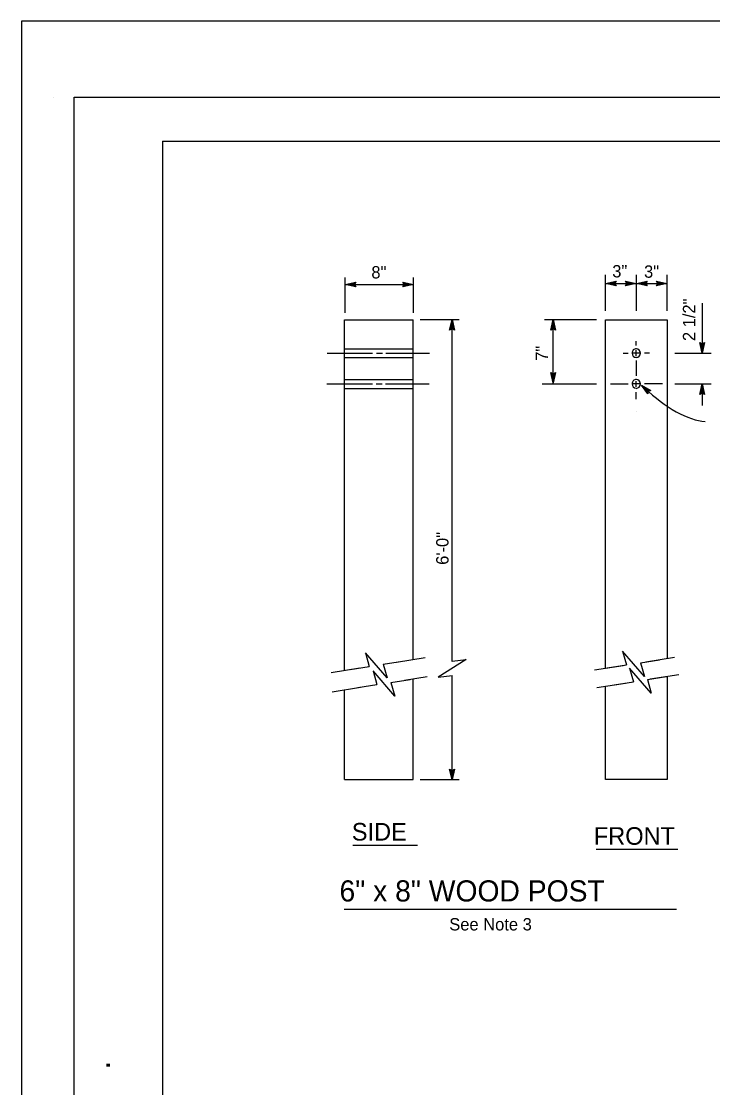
# Model space of a CAD drawing. Extents: x -893 to 867, y -474 to 712.
# Drawn here: x -893 to -501, y 107 to 712 of the extents above; entities that cross this region are included whole.
import ezdxf

# ---------------------------------------------------------------- set-up
doc = ezdxf.new("R2010")
doc.units = 0
for name, color, linetype in [('10 Sheet Format', 7, 'Continuous'), ('56 Stage 3 Anno', 7, 'Continuous'), ('57 Undefined', 7, 'Continuous'), ('60 Nongeo Data', 7, 'Continuous')]:
    doc.layers.add(name, color=color, linetype=linetype)

msp = doc.modelspace()

# ---------------------------------------------------------------- linework, layer by layer
at = {"layer": '10 Sheet Format'}
for p, q in [((-875.41, 668.96), (-875.41, 668.96)), ((-813.45, 643.96), (811.55, 643.96)), ((-813.45, 643.96), (-813.45, -406.04))]:
    msp.add_line(p, q, dxfattribs=at)
for points in [[(-893.45, -474.04), (866.55, -474.04), (866.55, 711.96), (-893.45, 711.96)], [(-863.43, 668.96), (836.57, 668.96), (836.57, -431.04), (-863.43, -431.04)], [(-863.43, 668.96), (836.57, 668.96), (836.57, -431.04), (-863.43, -431.04)]]:
    msp.add_lwpolyline(points, close=True, dxfattribs=at)
at = {"layer": '56 Stage 3 Anno'}
for p, q in [((-709.75, 546.62), (-709.75, 566.59)), ((-709.73, 562.59), (-703.73, 563.92)), ((-709.73, 562.59), (-703.73, 563.92)), ((-708.34, 562.6), (-703.97, 563.56)), ((-708.34, 562.6), (-703.97, 563.56)), ((-706.97, 562.59), (-704.15, 563.22)), ((-706.97, 562.59), (-704.15, 563.22)), ((-705.59, 562.59), (-704.38, 562.86)), ((-705.59, 562.59), (-704.38, 562.86)), ((-703.73, 563.92), (-704.53, 562.59)), ((-703.73, 563.92), (-704.53, 562.59)), ((-703.73, 563.92), (-703.73, 563.92)), ((-703.73, 563.92), (-703.73, 563.92)), ((-676.19, 562.59), (-676.99, 563.93)), ((-676.99, 563.93), (-676.99, 563.93)), ((-676.99, 563.93), (-670.99, 562.59)), ((-676.78, 563.58), (-672.37, 562.59)), ((-676.54, 563.22), (-673.76, 562.59)), ((-676.37, 562.87), (-675.14, 562.6)), ((-670.99, 546.53), (-670.99, 566.59)), ((-562.05, 547.69), (-562.05, 568.19)), ((-562.05, 563.19), (-556.05, 564.52)), ((-556.05, 561.85), (-562.05, 563.19)), ((-562.05, 563.19), (-562.05, 563.19)), ((-562.05, 563.19), (-544.57, 563.19)), ((-556.27, 562.21), (-560.67, 563.19)), ((-560.66, 563.2), (-556.29, 564.16)), ((-559.29, 563.19), (-556.47, 563.82)), ((-556.5, 562.57), (-559.29, 563.19)), ((-557.91, 563.19), (-556.7, 563.46)), ((-556.68, 562.91), (-557.91, 563.19)), ((-556.05, 564.52), (-556.85, 563.19)), ((-556.85, 563.19), (-556.05, 561.85)), ((-556.05, 564.52), (-556.05, 564.52)), ((-549.97, 563.19), (-550.77, 564.53)), ((-550.77, 564.53), (-550.77, 564.53)), ((-550.77, 564.53), (-544.77, 563.19)), ((-549.97, 563.19), (-550.77, 564.53)), ((-550.77, 564.53), (-550.77, 564.53)), ((-550.77, 564.53), (-544.77, 563.19)), ((-544.77, 563.19), (-550.77, 561.86)), ((-550.77, 561.86), (-549.97, 563.19)), ((-544.77, 563.19), (-550.77, 561.86)), ((-550.77, 561.86), (-549.97, 563.19)), ((-550.56, 564.18), (-546.15, 563.19)), ((-550.56, 564.18), (-546.15, 563.19)), ((-546.16, 563.19), (-550.54, 562.22)), ((-546.16, 563.19), (-550.54, 562.22)), ((-547.54, 563.19), (-550.36, 562.57)), ((-547.54, 563.19), (-550.36, 562.57)), ((-550.32, 563.82), (-547.54, 563.19)), ((-550.32, 563.82), (-547.54, 563.19)), ((-550.15, 563.47), (-548.92, 563.2)), ((-550.15, 563.47), (-548.92, 563.2)), ((-548.92, 563.2), (-550.13, 562.93)), ((-548.92, 563.2), (-550.13, 562.93)), ((-544.77, 563.19), (-544.77, 563.19)), ((-544.77, 563.19), (-544.77, 563.19)), ((-544.69, 563.19), (-544.67, 563.19)), ((-544.57, 547.69), (-544.57, 568.19)), ((-544.53, 563.19), (-538.53, 564.52)), ((-544.53, 563.19), (-527.07, 563.19)), ((-538.53, 561.85), (-544.53, 563.19)), ((-544.53, 563.19), (-544.53, 563.19)), ((-538.75, 562.21), (-543.15, 563.19)), ((-543.14, 563.2), (-538.77, 564.16)), ((-541.77, 563.19), (-538.95, 563.82)), ((-538.98, 562.57), (-541.77, 563.19)), ((-540.39, 563.19), (-539.18, 563.46)), ((-539.16, 562.91), (-540.39, 563.19)), ((-538.53, 564.52), (-539.33, 563.19)), ((-539.33, 563.19), (-538.53, 561.85)), ((-538.53, 564.52), (-538.53, 564.52)), ((-532.45, 563.19), (-533.25, 564.53)), ((-533.25, 564.53), (-533.25, 564.53)), ((-533.25, 564.53), (-527.25, 563.19)), ((-527.25, 563.19), (-533.25, 561.86)), ((-533.25, 561.86), (-532.45, 563.19)), ((-533.03, 564.18), (-528.63, 563.19)), ((-528.64, 563.19), (-533.01, 562.22)), ((-530.01, 563.19), (-532.83, 562.57)), ((-532.8, 563.82), (-530.01, 563.19)), ((-532.62, 563.47), (-531.39, 563.2)), ((-531.39, 563.2), (-532.6, 562.93)), ((-527.25, 563.19), (-527.25, 563.19)), ((-527.07, 547.69), (-527.07, 568.19)), ((-709.75, 562.59), (-670.99, 562.59)), ((-703.73, 561.25), (-709.73, 562.59)), ((-709.73, 562.59), (-709.73, 562.59)), ((-703.73, 561.25), (-709.73, 562.59)), ((-709.73, 562.59), (-709.73, 562.59)), ((-703.95, 561.61), (-708.35, 562.59)), ((-703.95, 561.61), (-708.35, 562.59)), ((-704.18, 561.97), (-706.97, 562.59)), ((-704.18, 561.97), (-706.97, 562.59)), ((-704.36, 562.31), (-705.59, 562.59)), ((-704.36, 562.31), (-705.59, 562.59)), ((-704.53, 562.59), (-703.73, 561.25)), ((-704.53, 562.59), (-703.73, 561.25)), ((-703.73, 561.25), (-703.73, 561.25)), ((-703.73, 561.25), (-703.73, 561.25)), ((-670.99, 562.59), (-676.99, 561.26)), ((-676.99, 561.26), (-676.19, 562.59)), ((-676.99, 561.26), (-676.99, 561.26)), ((-672.39, 562.59), (-676.76, 561.62)), ((-673.76, 562.59), (-676.58, 561.97)), ((-675.14, 562.6), (-676.35, 562.33)), ((-670.99, 562.59), (-670.99, 562.59)), ((-556.05, 561.85), (-556.05, 561.85)), ((-550.77, 561.86), (-550.77, 561.86)), ((-550.77, 561.86), (-550.77, 561.86)), ((-538.53, 561.85), (-538.53, 561.85)), ((-533.25, 561.86), (-533.25, 561.86)), ((-507.21, 552.05), (-507.21, 523.71)), ((-667.15, 542.69), (-645.11, 542.69)), ((-650.5, 536.69), (-649.16, 542.69)), ((-650.14, 536.91), (-649.16, 541.31)), ((-649.78, 537.14), (-649.16, 539.93)), ((-649.44, 537.32), (-649.16, 538.54)), ((-649.16, 542.69), (-649.16, 542.69)), ((-649.16, 542.69), (-647.83, 536.69)), ((-649.16, 348.8), (-649.16, 542.69)), ((-649.16, 541.3), (-648.19, 536.92)), ((-649.16, 539.93), (-648.54, 537.1)), ((-649.16, 538.54), (-648.9, 537.34)), ((-596.76, 542.76), (-567.11, 542.76)), ((-593.15, 536.69), (-591.81, 542.69)), ((-592.8, 536.91), (-591.81, 541.31)), ((-592.44, 537.14), (-591.81, 539.93)), ((-592.09, 537.32), (-591.81, 538.55)), ((-591.81, 542.69), (-591.81, 542.69)), ((-591.81, 542.69), (-590.48, 536.69)), ((-591.81, 506.28), (-591.81, 542.69)), ((-591.81, 541.3), (-590.84, 536.92)), ((-591.81, 539.93), (-591.19, 537.1)), ((-591.81, 538.55), (-591.55, 537.34)), ((-649.16, 537.49), (-650.5, 536.69)), ((-650.5, 536.69), (-650.5, 536.69)), ((-647.83, 536.69), (-649.16, 537.49)), ((-647.83, 536.69), (-647.83, 536.69)), ((-591.81, 537.49), (-593.15, 536.69)), ((-593.15, 536.69), (-593.15, 536.69)), ((-590.48, 536.69), (-591.81, 537.49)), ((-590.48, 536.69), (-590.48, 536.69)), ((-544.62, 527.95), (-544.62, 530.41)), ((-507.21, 523.71), (-508.54, 529.71)), ((-508.54, 529.71), (-508.54, 529.71)), ((-508.54, 529.71), (-507.21, 528.91)), ((-507.21, 525.1), (-508.18, 529.48)), ((-507.21, 526.48), (-507.83, 529.3)), ((-507.21, 527.86), (-507.47, 529.07)), ((-507.21, 528.91), (-505.87, 529.71)), ((-505.87, 529.71), (-507.21, 523.71)), ((-506.23, 529.5), (-507.21, 525.09)), ((-506.59, 529.26), (-507.21, 526.48)), ((-506.93, 529.09), (-507.21, 527.86)), ((-505.87, 529.71), (-505.87, 529.71)), ((-720.01, 523.69), (-694.19, 523.69)), ((-691.96, 523.69), (-688.62, 523.69)), ((-686.71, 523.69), (-661.99, 523.69)), ((-552.05, 523.69), (-549.19, 523.69)), ((-542.89, 523.69), (-546.34, 523.69)), ((-544.61, 521.95), (-544.61, 525.35)), ((-537.04, 523.69), (-540.04, 523.69)), ((-522.71, 523.71), (-502.21, 523.71)), ((-507.21, 523.83), (-507.21, 523.81)), ((-507.21, 523.71), (-507.21, 523.71)), ((-544.61, 519.58), (-544.61, 510.86)), ((-591.81, 506.77), (-593.14, 512.77)), ((-593.14, 512.77), (-593.14, 512.77)), ((-593.14, 512.77), (-591.81, 511.97)), ((-591.82, 508.16), (-592.78, 512.54)), ((-591.81, 509.53), (-592.44, 512.36)), ((-591.81, 510.91), (-592.08, 512.12)), ((-591.81, 511.97), (-590.47, 512.77)), ((-590.47, 512.77), (-591.81, 506.77)), ((-590.83, 512.55), (-591.81, 508.15)), ((-591.19, 512.32), (-591.81, 509.53)), ((-591.53, 512.14), (-591.81, 510.91)), ((-590.47, 512.77), (-590.47, 512.77)), ((-720.15, 506.21), (-694.33, 506.21)), ((-692.1, 506.21), (-688.76, 506.21)), ((-686.85, 506.21), (-662.13, 506.21)), ((-591.81, 506.77), (-591.81, 506.77)), ((-559.26, 506.21), (-549.19, 506.21)), ((-542.89, 506.21), (-546.34, 506.21)), ((-544.61, 504.47), (-544.61, 507.86)), ((-538.1, 500.5), (-541.72, 505.46)), ((-541.72, 505.46), (-541.72, 505.46)), ((-541.72, 505.46), (-536.33, 502.51)), ((-538.02, 500.91), (-540.69, 504.55)), ((-540.67, 504.55), (-536.75, 502.39)), ((-529.75, 506.21), (-540.04, 506.21)), ((-537.96, 501.34), (-539.65, 503.64)), ((-539.65, 503.64), (-537.11, 502.25)), ((-537.87, 501.71), (-538.61, 502.73)), ((-538.61, 502.73), (-537.52, 502.13)), ((-536.33, 502.51), (-537.81, 502.04)), ((-536.33, 502.51), (-536.33, 502.51)), ((-522.71, 506.21), (-502.21, 506.21)), ((-508.55, 500.21), (-507.21, 506.21)), ((-508.19, 500.43), (-507.21, 504.83)), ((-507.83, 500.66), (-507.21, 503.45)), ((-507.21, 506.21), (-507.21, 506.21)), ((-507.21, 506.21), (-505.88, 500.21)), ((-507.21, 506.21), (-507.21, 493.89)), ((-507.21, 504.82), (-506.24, 500.45)), ((-507.21, 503.45), (-506.59, 500.63)), ((-544.61, 497.64), (-544.61, 501.56)), ((-537.81, 502.04), (-538.1, 500.5)), ((-538.1, 500.5), (-538.1, 500.5)), ((-507.21, 501.01), (-508.55, 500.21)), ((-508.55, 500.21), (-508.55, 500.21)), ((-507.49, 500.84), (-507.21, 502.07)), ((-507.21, 502.07), (-506.95, 500.86)), ((-505.88, 500.21), (-507.21, 501.01)), ((-505.88, 500.21), (-505.88, 500.21)), ((-649.1, 348.81), (-649.1, 359.81)), ((-649.1, 329.81), (-649.1, 340.81)), ((-649.16, 281.7), (-649.16, 337.87)), ((-649.16, 281.7), (-650.49, 287.7)), ((-650.49, 287.7), (-650.49, 287.7)), ((-650.49, 287.7), (-649.16, 286.9)), ((-649.16, 283.1), (-650.13, 287.47)), ((-649.16, 284.47), (-649.78, 287.29)), ((-649.16, 285.85), (-649.42, 287.06)), ((-649.16, 286.9), (-647.82, 287.7)), ((-647.82, 287.7), (-649.16, 281.7)), ((-648.18, 287.49), (-649.16, 283.08)), ((-648.54, 287.25), (-649.16, 284.47)), ((-648.88, 287.08), (-649.16, 285.85)), ((-647.82, 287.7), (-647.82, 287.7)), ((-667.2, 281.7), (-645.16, 281.7)), ((-649.16, 281.7), (-649.16, 281.7))]:
    msp.add_line(p, q, dxfattribs=at)
msp.add_lwpolyline([(-649.1, 348.81), (-641.1, 349.81), (-657.1, 339.81), (-649.1, 340.81)], dxfattribs=at)
for centre in [(-544.69, 523.69), (-544.69, 506.21), (-544.69, 493.21)]:
    msp.add_arc(centre, 2.5, 268.66501, 269.39196, dxfattribs=at)
msp.add_ellipse((-526.5, 515.15), major_axis=(29.83, -27.56), ratio=0.427061, start_param=4.659866, end_param=5.798479, dxfattribs=at)
msp.add_open_spline([(-597.98, 506.28), (-567.16, 506.28)], degree=1, dxfattribs=at)
at = {"layer": '57 Undefined'}
for p, q in [((-705.34, 244.49), (-668.66, 244.49)), ((-567.47, 242.25), (-521.11, 242.25)), ((-710.31, 208.24), (-521.76, 208.24))]:
    msp.add_line(p, q, dxfattribs=at)
at = {"layer": '60 Nongeo Data'}
for p, q in [((-710.15, 343.59), (-710.15, 542.53)), ((-710.14, 542.53), (-671.15, 542.53)), ((-671.2, 349.68), (-671.2, 542.53)), ((-562.16, 542.53), (-527.16, 542.53)), ((-562.16, 344.83), (-562.16, 542.53)), ((-527.16, 542.53), (-527.16, 350.38)), ((-671.2, 536.55), (-671.2, 536.7)), ((-562.16, 536.7), (-562.16, 536.77)), ((-710.01, 526.16), (-671.06, 526.16)), ((-710.01, 521.16), (-671.06, 521.16)), ((-710.15, 508.68), (-671.2, 508.68)), ((-710.15, 503.68), (-671.2, 503.68)), ((-562.16, 506.21), (-562.11, 506.21)), ((-527.17, 506.21), (-527.16, 506.21)), ((-562.16, 493.21), (-562.11, 493.21)), ((-527.17, 493.21), (-527.16, 493.21)), ((-562.16, 480.21), (-562.11, 480.21)), ((-527.17, 480.21), (-527.16, 480.21)), ((-539.22, 348.51), (-522.97, 351.08)), ((-717.77, 342.5), (-701.53, 345.07)), ((-706.94, 344.16), (-696.08, 345.88)), ((-688.18, 347.13), (-677.31, 348.85)), ((-680.67, 348.34), (-664.43, 350.91)), ((-568.36, 343.93), (-552.11, 346.5)), ((-561.05, 345.04), (-550.18, 346.77)), ((-542.28, 348.02), (-531.42, 349.74)), ((-676.13, 338.04), (-663.22, 340.2)), ((-671.2, 281.7), (-671.2, 338.84)), ((-538.34, 338.51), (-527.47, 340.23)), ((-536.8, 338.79), (-520.55, 341.36)), ((-527.16, 340.08), (-527.16, 281.7)), ((-717.23, 331.58), (-700.99, 334.15)), ((-702.57, 333.87), (-691.71, 335.59)), ((-683.81, 336.84), (-672.94, 338.56)), ((-567.03, 333.93), (-550.79, 336.5)), ((-562.16, 281.7), (-562.16, 334.72)), ((-557.1, 335.54), (-546.24, 337.26)), ((-710.15, 281.7), (-710.15, 332.6)), ((-710.15, 281.7), (-671.24, 281.7)), ((-527.16, 281.7), (-562.16, 281.7))]:
    msp.add_line(p, q, dxfattribs=at)
for points in [[(-688.18, 347.13), (-685.94, 339.39), (-698.32, 353.63), (-696.08, 345.88)], [(-542.28, 348.02), (-540.04, 340.27), (-552.42, 354.51), (-550.18, 346.77)], [(-538.34, 338.51), (-536.1, 330.77), (-548.48, 345.01), (-546.24, 337.26)], [(-683.81, 336.84), (-681.57, 329.1), (-693.95, 343.34), (-691.71, 335.59)]]:
    msp.add_lwpolyline(points, dxfattribs=at)
for centre, start, end in [((-544.55, 523.69), 89.80821, 179.88642), ((-544.55, 523.69), 179.91294, 267.84712), ((-544.69, 523.69), 270.18972, 89.80821), ((-544.55, 506.21), 89.80821, 179.88642), ((-544.69, 506.21), 270.18972, 89.80821), ((-544.55, 506.21), 179.91294, 267.84712)]:
    msp.add_arc(centre, 2.5, start, end, dxfattribs=at)

# ---------------------------------------------------------------- texts
at = {"layer": '10 Sheet Format'}
msp.add_text('.', height=13.78, rotation=270, dxfattribs=at).set_placement((-845.33, 122.19))
at = {"layer": '57 Undefined'}
for s, height, p in [('8"', 7, (-694.91, 566.06)), ('3"', 7, (-558.26, 566.66)), ('3"', 7, (-540.22, 566.46)), ('SIDE', 10, (-705.99, 247.11)), ('FRONT', 10, (-568.71, 244.71)), ('6" x 8" WOOD POST', 12, (-712.98, 212.55)), ('See Note 3', 7, (-650.71, 196.1))]:
    msp.add_text(s, height=height, dxfattribs=at).set_placement(p)
for s, p in [('2 1/2"', (-511.2, 530.53)), ('7"', (-594.66, 519.33)), ('6\'-0"', (-651.13, 403.56))]:
    msp.add_text(s, height=7, rotation=90, dxfattribs=at).set_placement(p)

doc.saveas('drawing.dxf')
